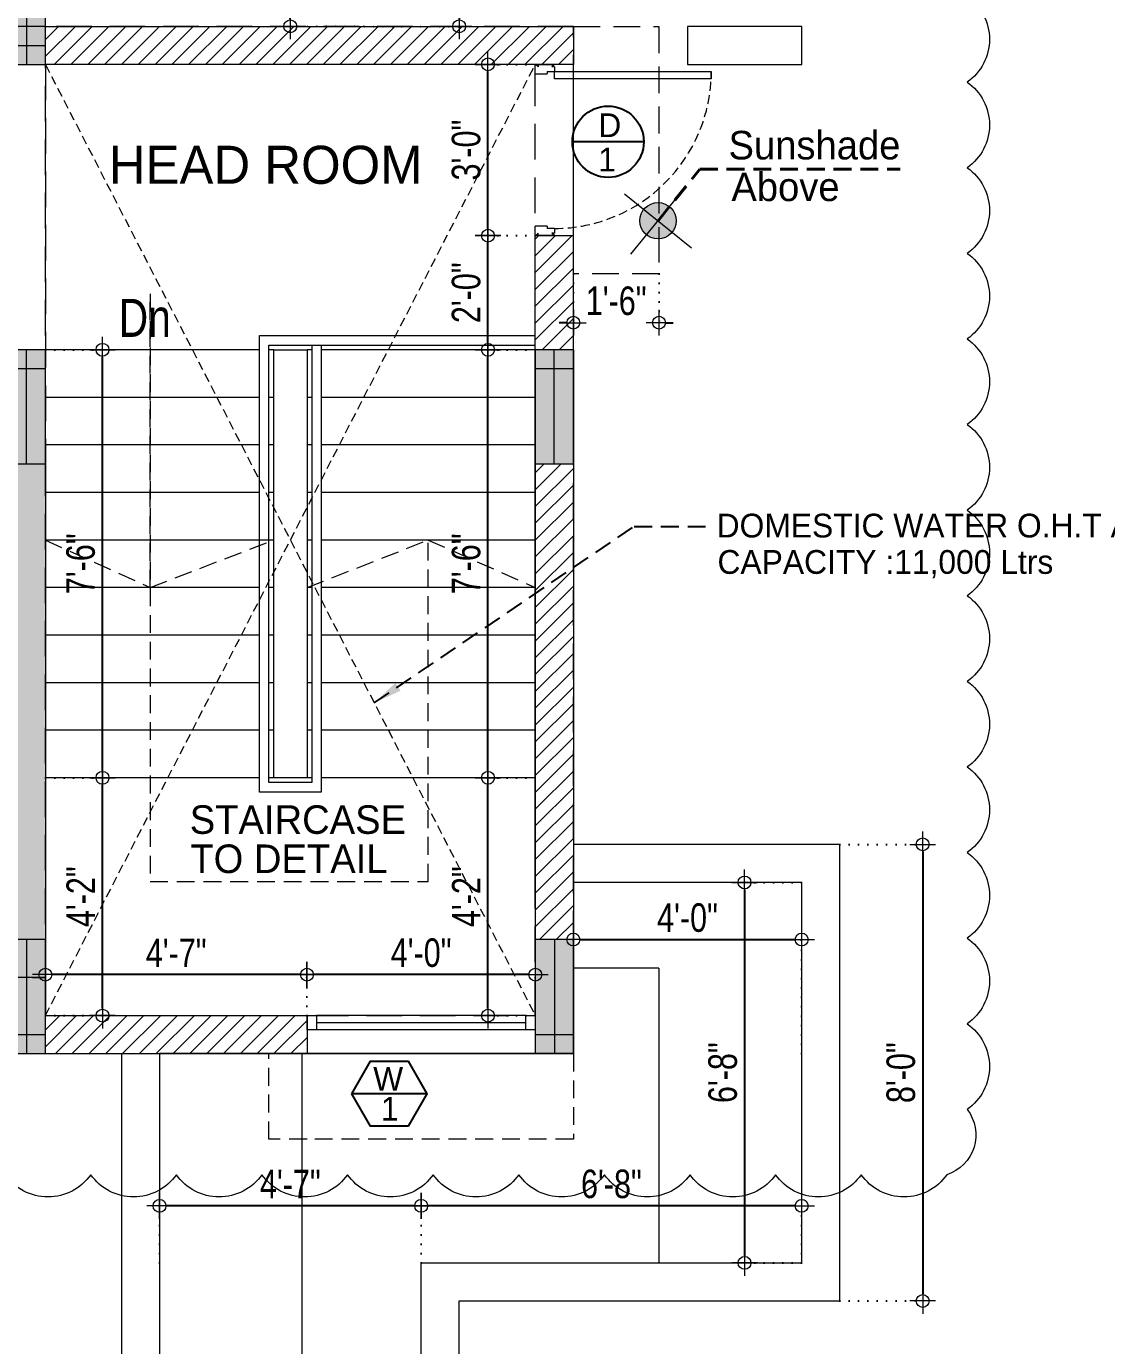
# Model space of a CAD drawing. Header units: inches. Extents: x 13 to 21264, y -72369 to -55.
# Drawn here: x 15745 to 15972.1, y -71959 to -71681.6 of the extents above; entities that cross this region are included whole.
import ezdxf

# ---------------------------------------------------------------- set-up
doc = ezdxf.new("R2010")
doc.units = ezdxf.units.IN
doc.header["$LTSCALE"] = 15
doc.header["$MEASUREMENT"] = 0
doc.header["$PDMODE"] = 34
for name, pattern in [('DASHED2', [0.375, 0.25, -0.125]), ('DOT2', [0.125, 0, -0.125]), ('HIDDEN', [0.375, 0.25, -0.125]), ('HIDDEN2', [0.1875, 0.125, -0.0625])]:
    doc.linetypes.add(name, pattern=pattern)
doc.layers.get('0').update_dxf_attribs({"linetype": 'CONTINUOUS', "lineweight": 13})
doc.layers.get('DEFPOINTS').update_dxf_attribs({"linetype": 'CONTINUOUS', "lineweight": 13})
for name, color, linetype in [('1', 8, 'CONTINUOUS'), ('2', 36, 'CONTINUOUS'), ('2P', 46, 'CONTINUOUS'), ('Railing', 233, 'CONTINUOUS')]:
    doc.layers.add(name, color=color, linetype=linetype)
for name, color, linetype, lineweight in [('1P', 252, 'CONTINUOUS', 13), ('A-Wall', 7, 'CONTINUOUS', 40), ('AR-COL-TYP', 2, 'CONTINUOUS', 13), ('AR-WALL', 7, 'CONTINUOUS', 13), ('COLUMN HATCH', 19, 'CONTINUOUS', 13), ('DOOR', 17, 'CONTINUOUS', 13), ('INNER DIM', 30, 'CONTINUOUS', 13), ('parapet wall', 4, 'CONTINUOUS', 13), ('RCC SLAB', 2, 'CONTINUOUS', 13), ('TEXT', 4, 'CONTINUOUS', 13), ('TYPICAL COL ELEVATION', 8, 'CONTINUOUS', 40), ('WIN', 152, 'CONTINUOUS', 13)]:
    doc.layers.add(name, color=color, linetype=linetype, lineweight=lineweight)
doc.layers.add('AR-WALL HATCH', color=7, linetype='CONTINUOUS', lineweight=9, true_color=0xfa0000)
doc.layers.add('REVISION - 2', color=7, linetype='CONTINUOUS', lineweight=13, true_color=0x1a6600)
doc.layers.add('BOXTEXT', color=232, linetype='CONTINUOUS', true_color=0xbd005e)
doc.styles.add('My Style', font='', dxfattribs={"width": 0.8})
doc.styles.add('RD', font='', dxfattribs={"width": 0.8})
doc.styles.add('rob', font='')
doc.styles.add('RS', font='', dxfattribs={"width": 0.8})
doc.styles.get('My Style').set_extended_font_data('Century Gothic')
doc.styles.get('RD').set_extended_font_data('Century Gothic')
doc.styles.get('rob').set_extended_font_data('Century Gothic')
doc.styles.get('RS').set_extended_font_data('Century Gothic')
doc.dimstyles.new('SECTION DIM', dxfattribs={"dimscale": 0.6, "dimtxt": 9, "dimasz": 2, "dimexe": 0, "dimexo": 0, "dimgap": 1, "dimtad": 1, "dimzin": 3, "dimdsep": 46, "dimlunit": 4, "dimtxsty": 'RS', "dimblk1": 'CUT', "dimblk2": 'CUT', "dimsah": 1, "dimcen": 0, "dimclrd": 251, "dimclre": 21, "dimclrt": 4, "dimadec": 0, "dimazin": 0, "dimtfac": 1, "dimtix": 1, "dimtofl": 0, "dimtmove": 2, "dimatfit": 3, "dimfxl": 0, "dimtolj": 1, "dimtzin": 3, "dimarcsym": 0})
doc.dimstyles.new('Working Dim', dxfattribs={"dimtxt": 8, "dimasz": 1, "dimexe": 0.18, "dimexo": 0.0625, "dimgap": 2, "dimtad": 1, "dimdec": 1, "dimzin": 3, "dimdsep": 46, "dimlunit": 4, "dimtxsty": 'My Style', "dimblk": 'CUT', "dimcen": 0.09, "dimclrd": 250, "dimclre": 21, "dimclrt": 30, "dimadec": 0, "dimazin": 3, "dimtfac": 0.75, "dimtdec": 1, "dimtix": 1, "dimtofl": 0, "dimtmove": 0, "dimatfit": 3, "dimfxl": 1, "dimtolj": 1, "dimtzin": 0, "dimarcsym": 0})
doc.dimstyles.new('WORKING DIM-altura', dxfattribs={"dimscale": 0, "dimtxt": 6, "dimasz": 1.5, "dimexe": 0, "dimexo": 0, "dimgap": 2, "dimtad": 1, "dimzin": 3, "dimdsep": 46, "dimlunit": 4, "dimtxsty": 'RS', "dimblk1": 'CUT-15', "dimblk2": 'CUT-15', "dimsah": 1, "dimcen": 0, "dimclrd": 49, "dimclre": 109, "dimclrt": 41, "dimadec": 0, "dimazin": 0, "dimtfac": 0.75, "dimtix": 1, "dimtofl": 0, "dimtmove": 2, "dimatfit": 2, "dimldrblk": 'CUT-15', "dimfxl": 1, "dimtolj": 1, "dimtzin": 3, "dimlwd": -1, "dimlwe": -1, "dimarcsym": 0})
pattern_1 = [(45, (21158.8875, -1712.1522), (-1.76776695, 1.76776695), [])]

# ---------------------------------------------------------------- blocks, each defined once
blk = doc.blocks.new('ty col')
at = {"layer": 'AR-COL-TYP'}
h = blk.add_hatch(color=250, dxfattribs=at)
h.dxf.hatch_style = 1
h.paths.add_polyline_path([(-4.02, -20), (3.98, -20), (3.98, 4), (-4.02, 4)])
at = {"layer": 'AR-COL-TYP', "color": 5}
for p, q in [((-0.02, 4, 0), (-0.02, -20, 0)), ((-4.02, -16, 0), (3.98, -16, 0))]:
    blk.add_line(p, q, dxfattribs=at)
at = {"layer": 'AR-COL-TYP', "elevation": 0}
blk.add_lwpolyline([(-4.02, -20), (3.98, -20), (3.98, 4), (-4.02, 4)], close=True, dxfattribs=at)
blk = doc.blocks.new('36-dp')
at = {"layer": 'DOOR', "color": 247}
for p, q in [((-36, 0.125), (-34, 0.125)), ((-36, 0), (-36, 0.125)), ((-36, 0), (-35.5, -0.5)), ((-34, -2.375), (-34, 0.125)), ((-2, 0.125), (-2, -2.375)), ((-2, 0.125), (0, 0.125)), ((0, 0), (-0.5, -0.5)), ((0, 0.125), (0, 0)), ((-36, -3.875), (-36, -0.5)), ((-36, -0.5), (-35.5, -0.5)), ((-34.5, -3.875), (-34.5, -2.375)), ((-34, -2.375), (-34.5, -2.375)), ((-1.5, -2.375), (-2, -2.375)), ((-1.5, -2.375), (-1.5, -3.875)), ((0, -0.5), (-0.5, -0.5)), ((0, -0.5), (0, -3.875)), ((-36, -3.875), (-35.5, -3.375)), ((-35.5, -3.875), (-35.5, -3.375)), ((-34.5, -3.875), (-35.5, -3.875)), ((-0.5, -3.875), (-1.5, -3.875)), ((0, -3.875), (-0.5, -3.375)), ((-0.5, -3.875), (-0.5, -3.375))]:
    blk.add_line(p, q, dxfattribs=at)
blk.add_lwpolyline([(-1.5, -3.875), (-1.5, -36.875), (-3, -36.875), (-3, -3.875)], close=True, dxfattribs=at)
at = {"layer": 'DOOR', "color": 247, "linetype": 'HIDDEN2'}
blk.add_arc((-1.5, -3.875), 33, 180, 270, dxfattribs=at)
blk = doc.blocks.new('*U21')
at = {"layer": 'WIN', "ltscale": 2}
for p, q in [((0, 0), (48, 0)), ((2, -5), (0, -5)), ((0, -5), (0, -8)), ((46, -5), (2, -5)), ((2, -8), (2, -5)), ((48, -5), (46, -5)), ((46, -5), (46, -8)), ((48, -8), (48, -5)), ((0, -8), (2, -8)), ((46, -6.5), (2, -6.5)), ((46, -8), (2, -8)), ((46, -8), (48, -8))]:
    blk.add_line(p, q, dxfattribs=at)
blk = doc.blocks.new('CUT')
at = {"layer": 'INNER DIM', "color": 9}
blk.add_line((0, 1.8), (0, -1.8), dxfattribs=at)
at = {"layer": 'INNER DIM', "color": 8}
blk.add_line((-1.8, 0), (1.8, 0), dxfattribs=at)
at = {"layer": 'INNER DIM', "color": 9}
blk.add_circle((0, 0), 0.9, dxfattribs=at)
blk = doc.blocks.new('*D176')
at = {"layer": 'DEFPOINTS', "color": 0, "transparency": 16777216}
for p in [(15816.02, -71497.64, 0.01), (15816.02, -71681.63, 0.01), (15836.02, -71681.63)]:
    blk.add_point(p, dxfattribs=at)
at = {"layer": 'INNER DIM', "color": 21, "linetype": 'DOT2', "lineweight": -2, "transparency": 16777216}
for p, q in [((15816.02, -71497.64), (15836.02, -71497.64)), ((15816.02, -71681.63), (15836.02, -71681.63))]:
    blk.add_line(p, q, dxfattribs=at)
at = {"layer": 'INNER DIM', "color": 251, "lineweight": -2, "transparency": 16777216}
blk.add_line((15836.02, -71499.14), (15836.02, -71680.13), dxfattribs=at)
at = {"layer": 'INNER DIM', "color": 251, "lineweight": -2, "transparency": 16777216, "xscale": 1.5, "yscale": 1.5, "zscale": 1.5}
for p, rotation in [((15836.02, -71497.64), 90), ((15836.02, -71681.63), 270)]:
    blk.add_blockref('CUT', p, dxfattribs=dict(at, rotation=rotation))
at = {"layer": 'INNER DIM', "color": 7, "lineweight": 0, "transparency": 16777216, "insert": (15831.45, -71589.64), "char_height": 6, "attachment_point": 5, "rotation": 90, "style": 'RS'}
blk.add_mtext('\\A1;15\'-4"', dxfattribs=at)
blk = doc.blocks.new('*D179')
at = {"layer": 'DEFPOINTS', "color": 0, "transparency": 16777216}
for p in [(15800.51, -71497.64), (15816.02, -71497.64), (15816.02, -71681.63)]:
    blk.add_point(p, dxfattribs=at)
at = {"layer": 'INNER DIM', "color": 21, "linetype": 'DOT2', "lineweight": -2, "transparency": 16777216}
for p, q in [((15816.02, -71497.64), (15800.51, -71497.64)), ((15816.02, -71681.63), (15800.51, -71681.63))]:
    blk.add_line(p, q, dxfattribs=at)
at = {"layer": 'INNER DIM', "color": 251, "lineweight": -2, "transparency": 16777216}
blk.add_line((15800.51, -71680.13), (15800.51, -71499.14), dxfattribs=at)
at = {"layer": 'INNER DIM', "color": 251, "lineweight": -2, "transparency": 16777216, "xscale": 1.5, "yscale": 1.5, "zscale": 1.5}
for p, rotation in [((15800.51, -71497.64), 90), ((15800.51, -71681.63), 270)]:
    blk.add_blockref('CUT', p, dxfattribs=dict(at, rotation=rotation))
at = {"layer": 'INNER DIM', "color": 7, "lineweight": 0, "transparency": 16777216, "insert": (15795.93, -71589.64), "char_height": 6, "attachment_point": 5, "rotation": 90, "style": 'RS'}
blk.add_mtext('\\A1;15\'-4"', dxfattribs=at)
blk = doc.blocks.new('*D182')
at = {"layer": 'DEFPOINTS', "color": 0, "transparency": 16777216}
for p in [(15749.03, -71839.64, 0.01), (15761.03, -71839.64), (15749.03, -71889.64, 0.01)]:
    blk.add_point(p, dxfattribs=at)
at = {"layer": 'INNER DIM', "color": 21, "linetype": 'DOT2', "lineweight": -2, "transparency": 16777216}
for p, q in [((15749.03, -71839.64), (15761.03, -71839.64)), ((15749.03, -71889.64), (15761.03, -71889.64))]:
    blk.add_line(p, q, dxfattribs=at)
at = {"layer": 'INNER DIM', "color": 251, "lineweight": -2, "transparency": 16777216}
blk.add_line((15761.03, -71888.14), (15761.03, -71841.14), dxfattribs=at)
at = {"layer": 'INNER DIM', "color": 251, "lineweight": -2, "transparency": 16777216, "xscale": 1.5, "yscale": 1.5, "zscale": 1.5}
for p, rotation in [((15761.03, -71839.64), 90), ((15761.03, -71889.64), 270)]:
    blk.add_blockref('CUT', p, dxfattribs=dict(at, rotation=rotation))
at = {"layer": 'INNER DIM', "color": 7, "lineweight": 0, "transparency": 16777216, "insert": (15756.46, -71864.64), "char_height": 6, "attachment_point": 5, "rotation": 90, "style": 'RS'}
blk.add_mtext('\\A1;4\'-2"', dxfattribs=at)
blk = doc.blocks.new('*D183')
at = {"layer": 'DEFPOINTS', "color": 0, "transparency": 16777216}
for p in [(15749.03, -71749.63, 0.02), (15761.03, -71749.63), (15749.03, -71839.64, 0.01)]:
    blk.add_point(p, dxfattribs=at)
at = {"layer": 'INNER DIM', "color": 21, "linetype": 'DOT2', "lineweight": -2, "transparency": 16777216}
for p, q in [((15749.03, -71749.63), (15761.03, -71749.63)), ((15749.03, -71839.64), (15761.03, -71839.64))]:
    blk.add_line(p, q, dxfattribs=at)
at = {"layer": 'INNER DIM', "color": 251, "lineweight": -2, "transparency": 16777216}
blk.add_line((15761.03, -71838.14), (15761.03, -71751.13), dxfattribs=at)
at = {"layer": 'INNER DIM', "color": 251, "lineweight": -2, "transparency": 16777216, "xscale": 1.5, "yscale": 1.5, "zscale": 1.5}
for p, rotation in [((15761.03, -71749.63), 90), ((15761.03, -71839.64), 270)]:
    blk.add_blockref('CUT', p, dxfattribs=dict(at, rotation=rotation))
at = {"layer": 'INNER DIM', "color": 7, "lineweight": 0, "transparency": 16777216, "insert": (15756.46, -71794.63), "char_height": 6, "attachment_point": 5, "rotation": 90, "style": 'RS'}
blk.add_mtext('\\A1;7\'-6"', dxfattribs=at)
blk = doc.blocks.new('*D184')
at = {"layer": 'DEFPOINTS', "color": 0, "transparency": 16777216}
for p in [(15842.08, -71839.64), (15852.03, -71839.64, 0.01), (15852.03, -71889.64, 0.01)]:
    blk.add_point(p, dxfattribs=at)
at = {"layer": 'INNER DIM', "color": 21, "linetype": 'DOT2', "lineweight": -2, "transparency": 16777216}
for p, q in [((15852.03, -71839.64), (15842.08, -71839.64)), ((15852.03, -71889.64), (15842.08, -71889.64))]:
    blk.add_line(p, q, dxfattribs=at)
at = {"layer": 'INNER DIM', "color": 251, "lineweight": -2, "transparency": 16777216}
blk.add_line((15842.08, -71888.14), (15842.08, -71841.14), dxfattribs=at)
at = {"layer": 'INNER DIM', "color": 251, "lineweight": -2, "transparency": 16777216, "xscale": 1.5, "yscale": 1.5, "zscale": 1.5}
for p, rotation in [((15842.08, -71839.64), 90), ((15842.08, -71889.64), 270)]:
    blk.add_blockref('CUT', p, dxfattribs=dict(at, rotation=rotation))
at = {"layer": 'INNER DIM', "color": 7, "lineweight": 0, "transparency": 16777216, "insert": (15837.51, -71864.64), "char_height": 6, "attachment_point": 5, "rotation": 90, "style": 'RS'}
blk.add_mtext('\\A1;4\'-2"', dxfattribs=at)
blk = doc.blocks.new('*D185')
at = {"layer": 'DEFPOINTS', "color": 0, "transparency": 16777216}
for p in [(15842.08, -71749.64), (15852.03, -71749.64, 0), (15852.03, -71839.64, 0.01)]:
    blk.add_point(p, dxfattribs=at)
at = {"layer": 'INNER DIM', "color": 21, "linetype": 'DOT2', "lineweight": -2, "transparency": 16777216}
for p, q in [((15852.03, -71749.64), (15842.08, -71749.64)), ((15852.03, -71839.64), (15842.08, -71839.64))]:
    blk.add_line(p, q, dxfattribs=at)
at = {"layer": 'INNER DIM', "color": 251, "lineweight": -2, "transparency": 16777216}
blk.add_line((15842.08, -71838.14), (15842.08, -71751.14), dxfattribs=at)
at = {"layer": 'INNER DIM', "color": 251, "lineweight": -2, "transparency": 16777216, "xscale": 1.5, "yscale": 1.5, "zscale": 1.5}
for p, rotation in [((15842.08, -71749.64), 90), ((15842.08, -71839.64), 270)]:
    blk.add_blockref('CUT', p, dxfattribs=dict(at, rotation=rotation))
at = {"layer": 'INNER DIM', "color": 7, "lineweight": 0, "transparency": 16777216, "insert": (15837.51, -71794.64), "char_height": 6, "attachment_point": 5, "rotation": 90, "style": 'RS'}
blk.add_mtext('\\A1;7\'-6"', dxfattribs=at)
blk = doc.blocks.new('*D186')
at = {"layer": 'DEFPOINTS', "color": 0, "transparency": 16777216}
for p in [(15842.08, -71725.64), (15852.03, -71725.64, 0.02), (15852.03, -71749.64, 0)]:
    blk.add_point(p, dxfattribs=at)
at = {"layer": 'INNER DIM', "color": 21, "linetype": 'DOT2', "lineweight": -2, "transparency": 16777216}
for p, q in [((15852.03, -71725.64), (15842.08, -71725.64)), ((15852.03, -71749.64), (15842.08, -71749.64))]:
    blk.add_line(p, q, dxfattribs=at)
at = {"layer": 'INNER DIM', "color": 251, "lineweight": -2, "transparency": 16777216}
blk.add_line((15842.08, -71748.14), (15842.08, -71727.14), dxfattribs=at)
at = {"layer": 'INNER DIM', "color": 251, "lineweight": -2, "transparency": 16777216, "xscale": 1.5, "yscale": 1.5, "zscale": 1.5}
for p, rotation in [((15842.08, -71725.64), 90), ((15842.08, -71749.64), 270)]:
    blk.add_blockref('CUT', p, dxfattribs=dict(at, rotation=rotation))
at = {"layer": 'INNER DIM', "color": 7, "lineweight": 0, "transparency": 16777216, "insert": (15837.51, -71737.64), "char_height": 6, "attachment_point": 5, "rotation": 90, "style": 'RS'}
blk.add_mtext('\\A1;2\'-0"', dxfattribs=at)
blk = doc.blocks.new('*D187')
at = {"layer": 'DEFPOINTS', "color": 0, "transparency": 16777216}
for p in [(15842.08, -71689.63), (15852.03, -71689.63, 0.01), (15852.03, -71725.64, 0.02)]:
    blk.add_point(p, dxfattribs=at)
at = {"layer": 'INNER DIM', "color": 21, "linetype": 'DOT2', "lineweight": -2, "transparency": 16777216}
for p, q in [((15852.03, -71689.63), (15842.08, -71689.63)), ((15852.03, -71725.64), (15842.08, -71725.64))]:
    blk.add_line(p, q, dxfattribs=at)
at = {"layer": 'INNER DIM', "color": 251, "lineweight": -2, "transparency": 16777216}
blk.add_line((15842.08, -71724.14), (15842.08, -71691.13), dxfattribs=at)
at = {"layer": 'INNER DIM', "color": 251, "lineweight": -2, "transparency": 16777216, "xscale": 1.5, "yscale": 1.5, "zscale": 1.5}
for p, rotation in [((15842.08, -71689.63), 90), ((15842.08, -71725.64), 270)]:
    blk.add_blockref('CUT', p, dxfattribs=dict(at, rotation=rotation))
at = {"layer": 'INNER DIM', "color": 7, "lineweight": 0, "transparency": 16777216, "insert": (15837.51, -71707.64), "char_height": 6, "attachment_point": 5, "rotation": 90, "style": 'RS'}
blk.add_mtext('\\A1;3\'-0"', dxfattribs=at)
blk = doc.blocks.new('*D188')
at = {"layer": 'DEFPOINTS', "color": 0, "transparency": 16777216}
for p in [(15804.03, -71881.02), (15804.03, -71889.64, 0.02), (15852.03, -71889.64)]:
    blk.add_point(p, dxfattribs=at)
at = {"layer": 'INNER DIM', "color": 21, "linetype": 'DOT2', "lineweight": -2, "transparency": 16777216}
for p, q in [((15804.03, -71889.64), (15804.03, -71881.02)), ((15852.03, -71889.64), (15852.03, -71881.02))]:
    blk.add_line(p, q, dxfattribs=at)
at = {"layer": 'INNER DIM', "color": 251, "lineweight": -2, "transparency": 16777216}
blk.add_line((15850.53, -71881.02), (15805.53, -71881.02), dxfattribs=at)
at = {"layer": 'INNER DIM', "color": 251, "lineweight": -2, "transparency": 16777216, "xscale": 1.5, "yscale": 1.5, "zscale": 1.5, "rotation": 180}
blk.add_blockref('CUT', (15804.03, -71881.02), dxfattribs=at)
at = {"layer": 'INNER DIM', "color": 251, "lineweight": -2, "transparency": 16777216, "xscale": 1.5, "yscale": 1.5, "zscale": 1.5}
blk.add_blockref('CUT', (15852.03, -71881.02), dxfattribs=at)
at = {"layer": 'INNER DIM', "color": 7, "lineweight": 0, "transparency": 16777216, "insert": (15828.03, -71876.45), "char_height": 6, "attachment_point": 5, "style": 'RS'}
blk.add_mtext('\\A1;4\'-0"', dxfattribs=at)
blk = doc.blocks.new('*D189')
at = {"layer": 'DEFPOINTS', "color": 0, "transparency": 16777216}
for p in [(15749.03, -71881.02), (15749.03, -71889.64), (15804.03, -71889.64, 0.02)]:
    blk.add_point(p, dxfattribs=at)
at = {"layer": 'INNER DIM', "color": 21, "linetype": 'DOT2', "lineweight": -2, "transparency": 16777216}
for p, q in [((15749.03, -71889.64), (15749.03, -71881.02)), ((15804.03, -71889.64), (15804.03, -71881.02))]:
    blk.add_line(p, q, dxfattribs=at)
at = {"layer": 'INNER DIM', "color": 251, "lineweight": -2, "transparency": 16777216}
blk.add_line((15802.53, -71881.02), (15750.53, -71881.02), dxfattribs=at)
at = {"layer": 'INNER DIM', "color": 251, "lineweight": -2, "transparency": 16777216, "xscale": 1.5, "yscale": 1.5, "zscale": 1.5, "rotation": 180}
blk.add_blockref('CUT', (15749.03, -71881.02), dxfattribs=at)
at = {"layer": 'INNER DIM', "color": 251, "lineweight": -2, "transparency": 16777216, "xscale": 1.5, "yscale": 1.5, "zscale": 1.5}
blk.add_blockref('CUT', (15804.03, -71881.02), dxfattribs=at)
at = {"layer": 'INNER DIM', "color": 7, "lineweight": 0, "transparency": 16777216, "insert": (15776.53, -71876.45), "char_height": 6, "attachment_point": 5, "style": 'RS'}
blk.add_mtext('\\A1;4\'-7"', dxfattribs=at)
blk = doc.blocks.new('*D190')
at = {"layer": 'DEFPOINTS', "color": 0, "transparency": 16777216}
for p in [(15908.03, -71873.64), (15860.03, -71897.63, 0.01), (15908.03, -71897.63, 0.01)]:
    blk.add_point(p, dxfattribs=at)
at = {"layer": 'INNER DIM', "color": 21, "linetype": 'DOT2', "lineweight": -2, "transparency": 16777216}
for p, q in [((15860.03, -71897.63), (15860.03, -71873.64)), ((15908.03, -71897.63), (15908.03, -71873.64))]:
    blk.add_line(p, q, dxfattribs=at)
at = {"layer": 'INNER DIM', "color": 251, "lineweight": -2, "transparency": 16777216}
blk.add_line((15861.53, -71873.64), (15906.53, -71873.64), dxfattribs=at)
at = {"layer": 'INNER DIM', "color": 251, "lineweight": -2, "transparency": 16777216, "xscale": 1.5, "yscale": 1.5, "zscale": 1.5, "rotation": 180}
blk.add_blockref('CUT', (15860.03, -71873.64), dxfattribs=at)
at = {"layer": 'INNER DIM', "color": 251, "lineweight": -2, "transparency": 16777216, "xscale": 1.5, "yscale": 1.5, "zscale": 1.5}
blk.add_blockref('CUT', (15908.03, -71873.64), dxfattribs=at)
at = {"layer": 'INNER DIM', "color": 7, "lineweight": 0, "transparency": 16777216, "insert": (15884.03, -71869.07), "char_height": 6, "attachment_point": 5, "style": 'RS'}
blk.add_mtext('\\A1;4\'-0"', dxfattribs=at)
blk = doc.blocks.new('*D191')
at = {"layer": 'DEFPOINTS', "color": 0, "transparency": 16777216}
for p in [(15908.03, -71861.64, 0.01), (15896.03, -71941.64), (15908.03, -71941.64, 0.01)]:
    blk.add_point(p, dxfattribs=at)
at = {"layer": 'INNER DIM', "color": 21, "linetype": 'DOT2', "lineweight": -2, "transparency": 16777216}
for p, q in [((15908.03, -71861.64), (15896.03, -71861.64)), ((15908.03, -71941.64), (15896.03, -71941.64))]:
    blk.add_line(p, q, dxfattribs=at)
at = {"layer": 'INNER DIM', "color": 251, "lineweight": -2, "transparency": 16777216}
blk.add_line((15896.03, -71863.14), (15896.03, -71940.14), dxfattribs=at)
at = {"layer": 'INNER DIM', "color": 251, "lineweight": -2, "transparency": 16777216, "xscale": 1.5, "yscale": 1.5, "zscale": 1.5}
for p, rotation in [((15896.03, -71861.64), 90), ((15896.03, -71941.64), 270)]:
    blk.add_blockref('CUT', p, dxfattribs=dict(at, rotation=rotation))
at = {"layer": 'INNER DIM', "color": 7, "lineweight": 0, "transparency": 16777216, "insert": (15891.46, -71901.64), "char_height": 6, "attachment_point": 5, "rotation": 90, "style": 'RS'}
blk.add_mtext('\\A1;6\'-8"', dxfattribs=at)
blk = doc.blocks.new('*D192')
at = {"layer": 'DEFPOINTS', "color": 0, "transparency": 16777216}
for p in [(15916.03, -71853.64, 0.01), (15916.03, -71949.64, 0.01), (15933.48, -71949.64)]:
    blk.add_point(p, dxfattribs=at)
at = {"layer": 'INNER DIM', "color": 21, "linetype": 'DOT2', "lineweight": -2, "transparency": 16777216}
for p, q in [((15916.03, -71853.64), (15933.48, -71853.64)), ((15916.03, -71949.64), (15933.48, -71949.64))]:
    blk.add_line(p, q, dxfattribs=at)
at = {"layer": 'INNER DIM', "color": 251, "lineweight": -2, "transparency": 16777216}
blk.add_line((15933.48, -71855.14), (15933.48, -71948.14), dxfattribs=at)
at = {"layer": 'INNER DIM', "color": 251, "lineweight": -2, "transparency": 16777216, "xscale": 1.5, "yscale": 1.5, "zscale": 1.5}
for p, rotation in [((15933.48, -71853.64), 90), ((15933.48, -71949.64), 270)]:
    blk.add_blockref('CUT', p, dxfattribs=dict(at, rotation=rotation))
at = {"layer": 'INNER DIM', "color": 7, "lineweight": 0, "transparency": 16777216, "insert": (15928.91, -71901.64), "char_height": 6, "attachment_point": 5, "rotation": 90, "style": 'RS'}
blk.add_mtext('\\A1;8\'-0"', dxfattribs=at)
blk = doc.blocks.new('*D205')
at = {"layer": 'DEFPOINTS', "color": 0, "transparency": 16777216}
for p in [(15860.04, -71733.65, 0.01), (15878.04, -71733.65, 0.01), (15878.04, -71743.94)]:
    blk.add_point(p, dxfattribs=at)
at = {"layer": 'INNER DIM', "color": 21, "linetype": 'DOT2', "lineweight": -2, "transparency": 16777216}
for p, q in [((15860.04, -71733.65), (15860.04, -71743.94)), ((15878.04, -71733.65), (15878.04, -71743.94))]:
    blk.add_line(p, q, dxfattribs=at)
at = {"layer": 'INNER DIM', "color": 251, "lineweight": -2, "transparency": 16777216}
for p, q in [((15858.54, -71743.94), (15857.04, -71743.94)), ((15879.54, -71743.94), (15881.04, -71743.94))]:
    blk.add_line(p, q, dxfattribs=at)
at = {"layer": 'INNER DIM', "color": 251, "lineweight": -2, "transparency": 16777216, "xscale": 1.5, "yscale": 1.5, "zscale": 1.5}
blk.add_blockref('CUT', (15860.04, -71743.94), dxfattribs=at)
at = {"layer": 'INNER DIM', "color": 251, "lineweight": -2, "transparency": 16777216, "xscale": 1.5, "yscale": 1.5, "zscale": 1.5, "rotation": 180}
blk.add_blockref('CUT', (15878.04, -71743.94), dxfattribs=at)
at = {"layer": 'INNER DIM', "color": 7, "lineweight": 0, "transparency": 16777216, "insert": (15869.04, -71739.37), "char_height": 6, "attachment_point": 5, "style": 'RS'}
blk.add_mtext('\\A1;1\'-6"', dxfattribs=at)
blk = doc.blocks.new('CUT-15')
h = blk.add_hatch(color=256)
h.dxf.hatch_style = 1
edge = h.paths.add_edge_path()
edge.add_arc((0, 0), 0.638, -180, 180)
for p, q in [((0, -1.509), (0, 1.509)), ((1.509, 0), (-1.509, 0))]:
    blk.add_line(p, q)
blk.add_circle((0, 0), 0.638)
blk = doc.blocks.new('*D212')
at = {"layer": 'DEFPOINTS', "color": 0, "transparency": 16777216}
for p in [(15828.03, -71929.64), (15828.03, -71941.64, 0), (15908.03, -71941.64, 0.01)]:
    blk.add_point(p, dxfattribs=at)
at = {"layer": 'INNER DIM', "color": 21, "linetype": 'DOT2', "lineweight": -2, "transparency": 16777216}
for p, q in [((15828.03, -71941.64), (15828.03, -71929.64)), ((15908.03, -71941.64), (15908.03, -71929.64))]:
    blk.add_line(p, q, dxfattribs=at)
at = {"layer": 'INNER DIM', "color": 251, "lineweight": -2, "transparency": 16777216}
blk.add_line((15906.53, -71929.64), (15829.53, -71929.64), dxfattribs=at)
at = {"layer": 'INNER DIM', "color": 251, "lineweight": -2, "transparency": 16777216, "xscale": 1.5, "yscale": 1.5, "zscale": 1.5, "rotation": 180}
blk.add_blockref('CUT', (15828.03, -71929.64), dxfattribs=at)
at = {"layer": 'INNER DIM', "color": 251, "lineweight": -2, "transparency": 16777216, "xscale": 1.5, "yscale": 1.5, "zscale": 1.5}
blk.add_blockref('CUT', (15908.03, -71929.64), dxfattribs=at)
at = {"layer": 'INNER DIM', "color": 7, "lineweight": 0, "transparency": 16777216, "insert": (15868.03, -71925.06), "char_height": 6, "attachment_point": 5, "style": 'RS'}
blk.add_mtext('\\A1;6\'-8"', dxfattribs=at)
blk = doc.blocks.new('*D213')
at = {"layer": 'DEFPOINTS', "color": 0, "transparency": 16777216}
for p in [(15773.03, -71929.64), (15773.03, -71941.64, 0.01), (15828.03, -71941.64, 0.01)]:
    blk.add_point(p, dxfattribs=at)
at = {"layer": 'INNER DIM', "color": 21, "linetype": 'DOT2', "lineweight": -2, "transparency": 16777216}
for p, q in [((15773.03, -71941.64), (15773.03, -71929.64)), ((15828.03, -71941.64), (15828.03, -71929.64))]:
    blk.add_line(p, q, dxfattribs=at)
at = {"layer": 'INNER DIM', "color": 251, "lineweight": -2, "transparency": 16777216}
blk.add_line((15826.53, -71929.64), (15774.53, -71929.64), dxfattribs=at)
at = {"layer": 'INNER DIM', "color": 251, "lineweight": -2, "transparency": 16777216, "xscale": 1.5, "yscale": 1.5, "zscale": 1.5, "rotation": 180}
blk.add_blockref('CUT', (15773.03, -71929.64), dxfattribs=at)
at = {"layer": 'INNER DIM', "color": 251, "lineweight": -2, "transparency": 16777216, "xscale": 1.5, "yscale": 1.5, "zscale": 1.5}
blk.add_blockref('CUT', (15828.03, -71929.64), dxfattribs=at)
at = {"layer": 'INNER DIM', "color": 7, "lineweight": 0, "transparency": 16777216, "insert": (15800.53, -71925.06), "char_height": 6, "attachment_point": 5, "style": 'RS'}
blk.add_mtext('\\A1;4\'-7"', dxfattribs=at)
blk = doc.blocks.new('A$C143F6AB8')
at = {"layer": 'BOXTEXT'}
blk.add_line((15.78, 7.22), (0, 7.22), dxfattribs=at)
blk.add_lwpolyline([(0, 7.22), (3.95, 14.05), (11.84, 14.05), (15.78, 7.22), (11.84, 0.38), (3.95, 0.38)], close=True, dxfattribs=at)
at = {"layer": 'BOXTEXT', "style": 'rob'}
for s, p in [('W', (4.49, 7.89)), ('1', (6.11, 1.56))]:
    blk.add_text(s, height=5, dxfattribs=at).set_placement(p)
blk = doc.blocks.new('D1...')
at = {"layer": 'BOXTEXT'}
blk.add_line((7.5, 0), (-7.5, 0), dxfattribs=at)
blk.add_circle((0, 0), 7.5, dxfattribs=at)
at = {"layer": 'BOXTEXT', "style": 'rob'}
for s, p in [('D', (-2.06, 0.98)), ('1', (-2.06, -6.24))]:
    blk.add_text(s, height=5, dxfattribs=at).set_placement(p)

msp = doc.modelspace()

# ---------------------------------------------------------------- hatches: boundary and pattern name
at = {"layer": 'AR-WALL HATCH', "lineweight": 0, "ltscale": 3}
h = msp.add_hatch(dxfattribs=at)
h.set_pattern_fill('ANSI31', color=256, scale=20)
h.set_pattern_definition(pattern_1)
h.paths.add_polyline_path([(15860.036, -71681.634), (15749.034, -71681.634), (15749.034, -71689.634), (15860.036, -71689.634)])
h.paths.add_polyline_path([(15749.035, -71649.634), (15741.035, -71649.634), (15741.034, -71665.634), (15749.034, -71665.634)])
h = msp.add_hatch(dxfattribs=at)
h.set_pattern_fill('ANSI31', color=256, scale=20)
h.set_pattern_definition(pattern_1)
h.paths.add_polyline_path([(15852.034, -71749.644), (15860.039, -71749.644), (15860.039, -71725.636), (15852.034, -71725.636)])
h = msp.add_hatch(dxfattribs=at)
h.set_pattern_fill('ANSI31', color=256, scale=20)
h.set_pattern_definition([(45, (22434.8876, -1712.1536), (-1.76776695, 1.76776695), [])])
h.paths.add_polyline_path([(15852.034, -71873.635), (15860.034, -71873.635), (15860.034, -71773.636), (15852.034, -71773.636)])
h.paths.add_polyline_path([(15749.034, -71897.635), (15804.034, -71897.635), (15804.034, -71889.635), (15749.034, -71889.635)])
at = {"layer": 'COLUMN HATCH', "lineweight": 0, "ltscale": 0.5}
h = msp.add_hatch(dxfattribs=at)
h.set_pattern_fill('AR-CONC', color=8, scale=0.3)
h.set_pattern_definition([(50, (23504.5143, -23624.0582), (2.15178055, -0.188256405), [0.225, -2.475]), (355, (23504.5143, -23624.0582), (-0.416254, 2.2565764), [0.18, -1.98]), (100.4514445, (23504.6936, -23624.074), (1.73552654, 2.06831997), [0.19122058, -2.10342634]), (46.1842, (23504.5143, -23623.4582), (3.20172399, -0.49655784), [0.3375, -3.7125]), (96.6356355, (23504.781, -23623.4996), (2.80398584, 2.9223558), [0.28683103, -3.15514128]), (351.184164, (23504.5143, -23623.4582), (2.80398584, 2.9223558), [0.27, -2.97]), (21, (23504.8143, -23623.6082), (1.790721156, -1.20785667), [0.225, -2.475]), (326, (23504.8143, -23623.6082), (0.729946, 2.17545014), [0.18, -1.98]), (71.4514447, (23504.9635, -23623.7089), (2.52066713, 0.96759346), [0.19122057, -2.10342634]), (37.5, (23504.5143, -23624.0582), (0.036479566, 0.998681561), [0, -1.956, 0, -2.01, 0, -1.9875]), (7.5, (23504.5143, -23624.0582), (0.789208612, 1.183235136), [0, -1.146, 0, -1.911, 0, -0.7575]), (327.5, (23503.8453, -23624.0582), (1.601467309, -0.067664615), [0, -0.75, 0, -2.34, 0, -3.105]), (317.5, (23503.5453, -23624.0582), (1.74955851, 0.300314947), [0, -0.975, 0, -1.554, 0, -2.205])])
h.paths.add_polyline_path([(15741.034, -71769.635), (15749.035, -71769.635), (15749.033, -71881.634), (15637.032, -71881.634), (15637.034, -71773.634), (15645.034, -71773.634), (15645.034, -71873.634), (15741.034, -71873.635)])

# ---------------------------------------------------------------- linework, layer by layer
at = {"layer": '1', "lineweight": 0}
for p, q in [((15805.034, -71748.635, -0.032), (15805.034, -71840.635, -0.032)), ((15807.034, -71748.635, -0.032), (15807.034, -71842.635, -0.032)), ((15804.034, -71749.643, -0.027), (15804.034, -71839.635, -0.032)), ((15804.034, -71749.643, -0.017), (15804.034, -71839.635, -0.017)), ((15852.034, -71759.635, -0.017), (15807.034, -71759.635, -0.032)), ((15852.034, -71769.635, -0.017), (15807.034, -71769.635, -0.032)), ((15805.034, -71779.635, -0.032), (15804.034, -71779.635, -0.032)), ((15852.034, -71779.635, -0.017), (15807.034, -71779.635, -0.032)), ((15805.034, -71789.635, -0.032), (15804.034, -71789.635, -0.032)), ((15852.034, -71789.635, -0.017), (15807.034, -71789.635, -0.032)), ((15805.034, -71799.635, -0.032), (15804.034, -71799.635, -0.032)), ((15852.034, -71799.635, -0.017), (15807.034, -71799.635, -0.032)), ((15805.034, -71809.635, -0.032), (15804.034, -71809.635, -0.032)), ((15852.034, -71809.635, -0.017), (15807.034, -71809.635, -0.032)), ((15805.034, -71819.635, -0.032), (15804.034, -71819.635, -0.032)), ((15852.034, -71819.635, -0.017), (15807.034, -71819.635, -0.032)), ((15805.034, -71829.635, -0.032), (15804.034, -71829.635, -0.032)), ((15852.034, -71829.635, -0.017), (15807.034, -71829.635, -0.032)), ((15852.034, -71839.635, -0.017), (15807.034, -71839.635, -0.033))]:
    msp.add_line(p, q, dxfattribs=at)
at = {"layer": '1', "linetype": 'HIDDEN', "lineweight": 0}
msp.add_line((15805.034, -71839.635, -0.032), (15796.034, -71839.635, -0.042), dxfattribs=at)
at = {"layer": '1', "lineweight": 0, "ltscale": 3}
for p, q in [((15877.97, -71879.637, -0.009), (15859.969, -71879.637, -0.009)), ((15877.97, -71879.637, -0.009), (15877.97, -71941.637, -0.009)), ((15802.97, -71897.636, -0.03), (15802.97, -71977.636, -0.014))]:
    msp.add_line(p, q, dxfattribs=at)
at = {"layer": '1', "linetype": 'HIDDEN', "lineweight": 0, "ltscale": 1.5, "elevation": -0.017}
msp.add_lwpolyline([(15860.033, -71681.636), (15878.033, -71681.636), (15878.033, -71725.635), (15878.033, -71733.635), (15860.034, -71733.635)], dxfattribs=at)
at = {"layer": '1', "linetype": 'HIDDEN', "lineweight": 0}
for points, elevation in [([(15771.034, -71799.636), (15771.034, -71737.904)], -0.029), ([(15771.034, -71737.904), (15771.034, -71861.453), (15829.534, -71861.453), (15829.534, -71789.636)], -0.029), ([(15749.034, -71789.636), (15771.034, -71799.636), (15797.034, -71789.636)], -0.017), ([(15804.034, -71799.636), (15829.534, -71789.636), (15852.034, -71799.636)], -0.032), ([(15860.034, -71897.634), (15860.034, -71915.634), (15804.033, -71915.634), (15796.033, -71915.634), (15796.033, -71897.634)], -0.022)]:
    msp.add_lwpolyline(points, dxfattribs=dict(at, elevation=elevation))
at = {"layer": '1P', "lineweight": 0}
msp.add_line((15797.034, -71839.635, -0.042), (15797.034, -71749.643, -0.038), dxfattribs=at)
at = {"layer": '2', "linetype": 'HIDDEN', "lineweight": 0, "ltscale": 2, "elevation": -0.022}
msp.add_lwpolyline([(15645.034, -71881.636), (15749.033, -71881.636), (15749.031, -71681.636), (15637.037, -71681.636), (15637.037, -71873.426)], dxfattribs=at)
at = {"layer": '2', "linetype": 'HIDDEN', "lineweight": 0, "ltscale": 2, "elevation": -0.025}
for points in [[(15741.034, -71897.638), (15860.034, -71897.638), (15860.034, -71681.642), (15741.031, -71681.637)], [(15749.033, -71889.638), (15852.034, -71889.638), (15852.034, -71689.641), (15749.031, -71689.638)]]:
    msp.add_lwpolyline(points, close=True, dxfattribs=at)
at = {"layer": '2', "linetype": 'HIDDEN', "lineweight": 0, "ltscale": 0.5}
for points, elevation in [([(15749.031, -71689.638), (15852.034, -71889.638)], -0.025), ([(15749.033, -71889.636), (15852.034, -71689.639)], -0.036)]:
    msp.add_lwpolyline(points, dxfattribs=dict(at, elevation=elevation))
at = {"layer": '2', "lineweight": 0, "ltscale": 3, "elevation": -0.005}
msp.add_lwpolyline([(15860.037, -71725.636), (15860.035, -71689.634)], dxfattribs=at)
at = {"layer": '2P', "lineweight": 0}
for p, q in [((15794.034, -71749.643, -0.036), (15749.034, -71749.637, -0.014)), ((15797.034, -71749.643, -0.038), (15796.034, -71749.643, -0.037)), ((15797.034, -71839.635, -0.017), (15797.034, -71749.643, -0.017)), ((15797.034, -71749.643, -0.017), (15804.034, -71749.643, -0.017)), ((15805.034, -71749.643, -0.027), (15804.034, -71749.643, -0.027)), ((15852.034, -71749.635, -0.017), (15807.034, -71749.643, -0.026)), ((15794.034, -71759.635, -0.042), (15749.034, -71759.635, -0.014)), ((15797.034, -71759.635, -0.042), (15796.034, -71759.635, -0.042)), ((15805.034, -71759.635, -0.032), (15804.034, -71759.635, -0.032)), ((15794.034, -71769.635, -0.042), (15749.034, -71769.635, -0.014)), ((15797.034, -71769.635, -0.042), (15796.034, -71769.635, -0.042)), ((15805.034, -71769.635, -0.032), (15804.034, -71769.635, -0.032)), ((15794.034, -71779.635, -0.042), (15749.034, -71779.635, -0.014)), ((15797.034, -71779.635, -0.042), (15796.034, -71779.635, -0.042)), ((15797.034, -71789.635, -0.042), (15749.034, -71789.635, -0.015)), ((15794.034, -71799.635, -0.042), (15749.034, -71799.635, -0.014)), ((15797.034, -71799.635, -0.042), (15796.034, -71799.635, -0.042)), ((15794.034, -71809.635, -0.042), (15749.034, -71809.635, -0.014)), ((15797.034, -71809.635, -0.042), (15796.034, -71809.635, -0.042)), ((15794.034, -71819.635, -0.042), (15749.034, -71819.635, -0.014)), ((15797.034, -71819.635, -0.042), (15796.034, -71819.635, -0.042)), ((15794.034, -71829.635, -0.042), (15749.034, -71829.635, -0.014)), ((15797.034, -71829.635, -0.042), (15796.034, -71829.635, -0.042)), ((15794.034, -71839.635, -0.042), (15749.034, -71839.635, -0.014)), ((15797.034, -71839.635, -0.042), (15796.034, -71839.635, -0.042)), ((15804.034, -71839.635, -0.017), (15797.034, -71839.635, -0.017))]:
    msp.add_line(p, q, dxfattribs=at)
at = {"layer": 'A-Wall', "lineweight": 0, "ltscale": 3, "elevation": -0.025}
msp.add_lwpolyline([(15852.034, -71749.644), (15852.034, -71725.636)], dxfattribs=at)
at = {"layer": 'AR-WALL', "lineweight": 0}
for p, q in [((15852.034, -71725.636, -0.007), (15860.037, -71725.636, -0.007)), ((15749.034, -71769.635, -0.014), (15749.034, -71749.637, -0.014)), ((15852.034, -71749.635, -0.017), (15852.034, -71861.635, -0.017)), ((15852.034, -71749.636, -0.025), (15852.034, -71873.635, -0.001)), ((15852.034, -71861.636, -0.025), (15852.034, -71749.644, -0.025)), ((15860.034, -71749.636, -0.017), (15860.034, -71853.635, -0.017)), ((15860.034, -71757.636, -0.025), (15860.034, -71873.635, -0.001)), ((15749.032, -71880.636, -0.009), (15749.032, -71889.635, -0.009)), ((15749.032, -71880.636, -0.017), (15749.032, -71889.636, -0.017)), ((15749.034, -71889.635, -0.009), (15804.034, -71889.635, -0.003)), ((15804.034, -71889.635, -0.011), (15804.034, -71897.635, -0.011)), ((15749.034, -71897.635, -0.009), (15804.034, -71897.635, -0.003))]:
    msp.add_line(p, q, dxfattribs=at)
for points, elevation in [([(15749.035, -71681.634), (15860.036, -71681.634), (15860.036, -71689.634), (15749.037, -71689.634)], -0.017), ([(15852.034, -71749.638), (15852.034, -71725.638)], -0.007), ([(15860.035, -71749.638), (15860.037, -71725.636)], -0.007)]:
    msp.add_lwpolyline(points, dxfattribs=dict(at, elevation=elevation))
at = {"layer": 'parapet wall', "lineweight": 0, "ltscale": 3}
for p, q in [((15916.035, -71853.637, -0.009), (15860.034, -71853.636, -0.009)), ((15916.035, -71949.636, -0.009), (15916.035, -71853.637, -0.009)), ((15908.035, -71861.637, -0.009), (15860.034, -71861.636, -0.009)), ((15860.034, -71861.636, -0.009), (15860.034, -71897.634, -0.009)), ((15908.035, -71941.636, -0.009), (15908.035, -71861.637, -0.009)), ((15860.034, -71897.634, -0.009), (15773.033, -71897.635, -0.009)), ((15773.033, -71897.635, -0.009), (15773.035, -72093.636, -0.009)), ((15828.035, -72093.637, -0.009), (15828.035, -71941.636, -0.009)), ((15828.035, -71941.636, -0.009), (15908.035, -71941.636, -0.009)), ((15836.035, -72093.636, -0.009), (15836.035, -71949.636, -0.009)), ((15836.035, -71949.636, -0.009), (15916.035, -71949.636, -0.009))]:
    msp.add_line(p, q, dxfattribs=at)
at = {"layer": 'parapet wall', "lineweight": 0, "ltscale": 3, "elevation": -0.009}
msp.add_lwpolyline([(15765.033, -71897.635), (15765.035, -72093.636), (15697.034, -72093.636), (14560.035, -72093.636), (14560.035, -71949.635), (14636.035, -71949.635), (14636.035, -71853.635), (14584.034, -71853.635), (14584.034, -71853.635), (14584.034, -71853.635), (14584.034, -71853.635)], dxfattribs=at)
at = {"layer": 'Railing', "lineweight": 0}
for p, q in [((15794.034, -71842.635, -0.042), (15794.034, -71746.635, -0.042)), ((15794.034, -71746.635, -0.044), (15852.034, -71746.635, 0.015)), ((15796.034, -71840.635, -0.042), (15796.034, -71748.635, -0.042)), ((15796.034, -71748.635, -0.044), (15852.034, -71748.635, 0.028)), ((15807.034, -71842.635, -0.031), (15794.034, -71842.635, -0.042)), ((15805.034, -71840.635, -0.032), (15796.034, -71840.635, -0.042))]:
    msp.add_line(p, q, dxfattribs=at)
at = {"layer": 'RCC SLAB', "lineweight": 0}
for p, q in [((15749.034, -71769.635, -0.014), (15749.034, -71882.642, -0.009)), ((15749.032, -71881.635, -0.009), (15645.034, -71881.635, -0.009))]:
    msp.add_line(p, q, dxfattribs=at)
at = {"layer": 'REVISION - 2', "color": 222, "lineweight": 0, "ltscale": 3, "true_color": 0xb8008a, "elevation": -0.017}
msp.add_lwpolyline([(15942.828, -71675.356, -0.5205671), (15942.828, -71693.356, -0.5205671), (15942.828, -71711.356, -0.5205671), (15942.828, -71729.356, -0.5205671), (15942.828, -71747.356, -0.5205671), (15942.828, -71765.356, -0.5205671), (15942.828, -71783.356, -0.5205671), (15942.828, -71801.356, -0.5205671), (15942.828, -71819.356, -0.5205671), (15942.828, -71837.356, -0.5205671), (15942.828, -71855.356, -0.5205671), (15942.828, -71873.356, -0.5205671), (15942.828, -71891.356, -0.5205671), (15942.828, -71909.356, -0.5205671), (15938.56, -71923.088, -0.5205671), (15920.56, -71923.088, -0.5205671), (15902.56, -71923.088, -0.5205671), (15884.56, -71923.088, -0.5205671), (15866.56, -71923.088, -0.5205671), (15848.56, -71923.088, -0.5205671), (15830.56, -71923.088, -0.5205671), (15812.56, -71923.088, -0.5205671), (15794.56, -71923.088, -0.5205671), (15776.56, -71923.088, -0.5205671), (15758.56, -71923.088, -0.5205671), (15740.56, -71923.088, -0.5205671)], format="xyb", dxfattribs=at)
at = {"layer": 'TYPICAL COL ELEVATION', "lineweight": 0, "ltscale": 3, "elevation": -0.009}
msp.add_lwpolyline([(15884.036, -71689.634), (15908.036, -71689.634), (15908.036, -71681.634), (15884.036, -71681.634)], close=True, dxfattribs=at)

# ---------------------------------------------------------------- block references
at = {"layer": 'AR-COL-TYP', "lineweight": 0}
for p in [(15745.057, -71669.629, -0.009), (15745.057, -71877.631, -0.009), (15856.057, -71877.631, -0.001)]:
    msp.add_blockref('ty col', p, dxfattribs=at)
at = {"layer": 'AR-COL-TYP', "lineweight": 0, "rotation": 180.0000000333466}
for p in [(15745.011, -71769.638, -0.001), (15856.011, -71769.64, -0.009)]:
    msp.add_blockref('ty col', p, dxfattribs=at)
at = {"layer": 'BOXTEXT', "lineweight": 0}
for name, p in [('D1...', (15867.331, -71705.897, -0.022)), ('A$C143F6AB8', (15813.455, -71913.302, -0.022))]:
    msp.add_blockref(name, p, dxfattribs=at)
at = {"layer": 'DOOR', "lineweight": 0, "xscale": 0.999952203062144, "yscale": 0.999952203062144, "zscale": 0.999952203062144, "rotation": 90.00006467594771}
msp.add_blockref('36-dp', (15852.159, -71689.638, -0.007), dxfattribs=at)
at = {"layer": 'WIN', "lineweight": 0, "xscale": -1, "rotation": 180.0000019407474}
msp.add_blockref('*U21', (15804.034, -71897.635, -0.011), dxfattribs=at)

# ---------------------------------------------------------------- texts
at = {"layer": 'REVISION - 2', "color": 222, "lineweight": 0, "ltscale": 3, "true_color": 0xb8008a, "style": 'rob'}
for s, p in [('DOMESTIC WATER O.H.T ABOVE', (15890.153, -71789.101, -5027975.24)), ('CAPACITY :11,000 Ltrs', (15890.335, -71796.75, -0.03))]:
    msp.add_text(s, height=5, dxfattribs=at).set_placement(p)
at = {"layer": 'TEXT', "lineweight": 0, "style": 'rob'}
for s, p in [('Sunshade', (15892.655, -71709.609, -0.041)), ('Above', (15893.258, -71718.368, -0.041)), ('STAIRCASE', (15779.38, -71851.423, -0.017)), ('TO DETAIL', (15779.5, -71859.659, -0.02))]:
    msp.add_text(s, height=6, dxfattribs=at).set_placement(p)
msp.add_text('HEAD ROOM', height=8, rotation=359.9999, dxfattribs=at).set_placement((15762.364, -71714.737, -0.031))
at = {"layer": 'TEXT', "lineweight": 0, "style": 'RD', "width": 0.8}
msp.add_text('Dn', height=8.0003, dxfattribs=at).set_placement((15764.456, -71746.924, -0.015))

# ---------------------------------------------------------------- dimensions: what is measured, and where the dimension line sits
at = {"layer": 'INNER DIM', "lineweight": 0}
for base, p1, p2, picture, middle in [((15800.506, -71497.643, -0.009), (15816.019, -71681.634, -0.009), (15816.019, -71497.643, -0.009), '*D179', (15795.935, -71589.638, -0.009)), ((15836.019, -71681.634, -0.009), (15816.019, -71497.643, -0.004), (15816.019, -71681.634, -0.004), '*D176', (15831.448, -71589.638, -0.009)), ((15842.081, -71689.634, -0.009), (15852.034, -71725.636, 0.008), (15852.034, -71689.634, -0.004), '*D187', (15837.51, -71707.635, -0.009)), ((15842.081, -71725.636, -0.009), (15852.034, -71749.644, -0.011), (15852.034, -71725.636, 0.008), '*D186', (15837.51, -71737.64, -0.009)), ((15761.033, -71749.633, -0.009), (15749.033, -71839.635, 0.004), (15749.033, -71749.633, 0.012), '*D183', (15756.462, -71794.634, -0.009)), ((15842.081, -71749.644, -0.009), (15852.033, -71839.635, -0.004), (15852.034, -71749.644, -0.011), '*D185', (15837.51, -71794.64, -0.009)), ((15761.033, -71839.635, -0.009), (15749.033, -71889.635, 0.004), (15749.033, -71839.635, -0.001), '*D182', (15756.462, -71864.635, -0.009)), ((15842.081, -71839.635, -0.009), (15852.033, -71889.635, 0.002), (15852.033, -71839.635, -0.004), '*D184', (15837.51, -71864.635, -0.009)), ((15933.477, -71949.636, -0.009), (15916.034, -71853.637, 0.004), (15916.034, -71949.636, 0.004), '*D192', (15928.906, -71901.637, -0.009)), ((15896.034, -71941.636, -0.009), (15908.034, -71861.637, 0.004), (15908.034, -71941.636, 0.004), '*D191', (15891.463, -71901.636, -0.009))]:
    dim = msp.add_linear_dim(base=base, p1=p1, p2=p2, angle=90, dimstyle='SECTION DIM', override={"dimscale": 1, "dimtxt": 6, "dimasz": 1.5, "dimclrt": 7, "dimfxl": 2}, dxfattribs=at)
    dim.commit()
    dim.dimension.update_dxf_attribs({"geometry": picture, "text_midpoint": middle})
for base, p1, p2, picture, middle in [((15878.035, -71743.941, 0.007), (15860.036, -71733.645, 0.014), (15878.035, -71733.645, 0.014), '*D205', (15869.035, -71739.37, 0.007)), ((15908.034, -71873.637, -0.009), (15860.034, -71897.634, 0.004), (15908.034, -71897.634, 0.004), '*D190', (15884.034, -71869.065, -0.009)), ((15749.033, -71881.02, -0.009), (15804.033, -71889.635, 0.01), (15749.033, -71889.635, -0.009), '*D189', (15776.533, -71876.448, -0.009)), ((15804.033, -71881.02, -0.009), (15852.033, -71889.635, -0.009), (15804.033, -71889.635, 0.01), '*D188', (15828.033, -71876.448, -0.009)), ((15773.033, -71929.636, -0.009), (15828.034, -71941.636, 0.004), (15773.033, -71941.637, 0.004), '*D213', (15800.533, -71925.065, -0.009)), ((15828.035, -71929.636, -0.009), (15908.034, -71941.636, 0.004), (15828.035, -71941.636, -0.011), '*D212', (15868.034, -71925.065, -0.009))]:
    dim = msp.add_linear_dim(base=base, p1=p1, p2=p2, dimstyle='SECTION DIM', override={"dimscale": 1, "dimtxt": 6, "dimasz": 1.5, "dimclrt": 7, "dimfxl": 2}, dxfattribs=at)
    dim.commit()
    dim.dimension.update_dxf_attribs({"geometry": picture, "text_midpoint": middle})

# ---------------------------------------------------------------- leaders
at = {"linetype": 'DASHED2', "lineweight": 0}
msp.add_leader([(15818.187, -71823.878, -0.011), (15872.834, -71786.78, -0.011), (15889.431, -71786.78, -0.011)], dimstyle='Working Dim', override={"dimasz": 6, "dimtad": 0, "dimclrd": 8}, dxfattribs=at)
at = {"layer": 'A-Wall', "color": 1, "linetype": 'HIDDEN', "lineweight": 0}
msp.add_leader([(15877.837, -71722.512, -0.017), (15886.635, -71711.66, -0.017), (15928.749, -71711.66, -0.017)], dimstyle='WORKING DIM-altura', override={"dimscale": 1, "dimasz": 6, "dimtad": 0, "dimfxl": 0, "dimfxlon": 1, "dimarcsym": 2}, dxfattribs=at)

doc.saveas('drawing.dxf')
